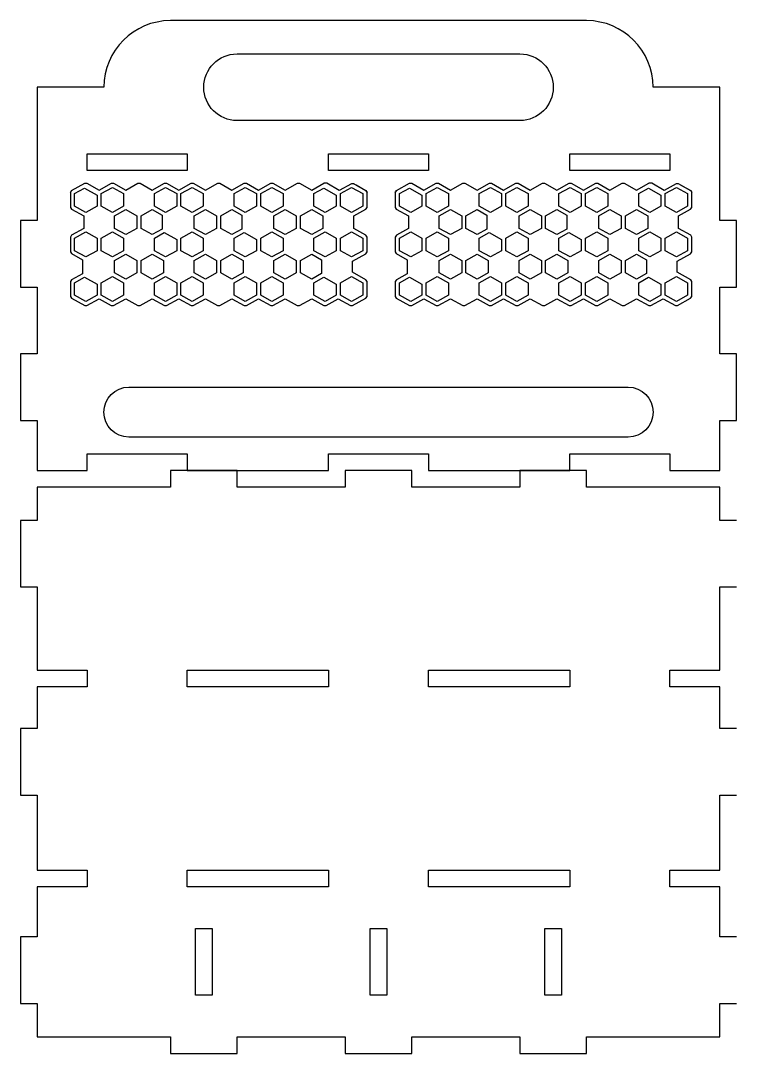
# Model space of a CAD drawing. Extents: x 922 to 2481, y 361 to 1339.
# Drawn here: x 922 to 1531, y 461 to 1339 of the extents above; entities that cross this region are included whole.
import ezdxf

# ---------------------------------------------------------------- set-up
doc = ezdxf.new("R2010")
doc.units = 0
doc.layers.add('A0105_Printing', color=7, linetype='CONTINUOUS')

msp = doc.modelspace()

# ---------------------------------------------------------------- linework, layer by layer
at = {"layer": 'A0105_Printing', "color": 1}
for points in [[(1403.597565, 1339.322867), (1049.267574, 1339.322867)], [(1105.960572, 1310.975867), (1346.905566, 1310.975867)], [(992.574575, 1282.629868), (935.881577, 1282.629868), (935.881577, 1169.243871), (921.708577, 1169.243871), (921.708577, 1112.550872), (935.881577, 1112.550872), (935.881577, 1055.857874), (921.708577, 1055.857874), (921.708577, 999.164875), (935.881577, 999.164875), (935.881577, 956.645876), (978.401576, 956.645876), (978.401576, 970.818876), (1063.440573, 970.818876), (1063.440573, 956.645876), (1183.91257, 956.645876), (1183.91257, 970.818876), (1268.952568, 970.818876), (1268.952568, 956.645876), (1389.424565, 956.645876), (1389.424565, 970.818876), (1474.463563, 970.818876), (1474.463563, 956.645876), (1516.983562, 956.645876), (1516.983562, 999.164875), (1531.156562, 999.164875), (1531.156562, 1055.857874), (1516.983562, 1055.857874), (1516.983562, 1112.550872), (1531.156562, 1112.550872)], [(1531.156562, 1112.550872), (1531.156562, 1169.243871), (1516.983562, 1169.243871), (1516.983562, 1282.629868), (1460.290563, 1282.629868)], [(1346.905566, 1254.283869), (1105.960572, 1254.283869)], [(1013.834575, 1027.511874), (1439.030564, 1027.511874)], [(1439.030564, 984.991875), (1013.834575, 984.991875)], [(1531.156962, 914.125977), (1516.983962, 914.125977), (1516.983962, 942.471976), (1403.597965, 942.471976), (1403.597965, 956.645976), (1346.904966, 956.645976), (1346.904966, 942.471976), (1254.778969, 942.471976), (1254.778969, 956.645976), (1198.08597, 956.645976), (1198.08597, 942.471976), (1105.959972, 942.471976), (1105.959972, 956.645976), (1049.266974, 956.645976), (1049.266974, 942.471976), (935.880977, 942.471976), (935.880977, 914.125977), (921.707977, 914.125977), (921.707977, 857.432979), (935.880977, 857.432979), (935.880977, 786.56698), (978.400976, 786.56698), (978.400976, 772.393981), (935.880977, 772.393981), (935.880977, 736.960982), (921.707977, 736.960982), (921.707977, 680.267983), (935.880977, 680.267983), (935.880977, 616.487985), (978.400976, 616.487985), (978.400976, 602.314985), (935.880977, 602.314985), (935.880977, 559.794986), (921.707977, 559.794986), (921.707977, 503.101987), (935.880977, 503.101987), (935.880977, 474.755988), (1049.266974, 474.755988), (1049.266974, 460.582988), (1105.959972, 460.582988), (1105.959972, 474.755988), (1198.08597, 474.755988), (1198.08597, 460.582988), (1254.778969, 460.582988), (1254.778969, 474.755988), (1346.904966, 474.755988), (1346.904966, 460.582988), (1403.597965, 460.582988), (1403.597965, 474.755988), (1516.983962, 474.755988), (1516.983962, 503.101987), (1531.156962, 503.101987)], [(1531.156962, 736.960982), (1516.983962, 736.960982), (1516.983962, 772.393981), (1474.463963, 772.393981), (1474.463963, 786.56698), (1516.983962, 786.56698), (1516.983962, 857.432979), (1531.156962, 857.432979)], [(1531.156962, 559.794986), (1516.983962, 559.794986), (1516.983962, 602.314985), (1474.463963, 602.314985), (1474.463963, 616.487985), (1516.983962, 616.487985), (1516.983962, 680.267983), (1531.156962, 680.267983)]]:
    msp.add_lwpolyline(points, dxfattribs=at)
for points in [[(1077.613573, 1282.629868)], [(978.401576, 1225.936869), (1063.440573, 1225.936869), (1063.440573, 1211.76387), (978.401576, 1211.76387)], [(1183.91257, 1225.936869), (1268.951568, 1225.936869), (1268.951568, 1211.76387), (1183.91257, 1211.76387)], [(1389.424565, 1225.936869), (1474.463563, 1225.936869), (1474.463563, 1211.76387), (1389.424565, 1211.76387)], [(986.759575, 1181.46587), (977.227576, 1176.165871), (967.695576, 1181.46587), (967.695576, 1192.13787), (976.176576, 1196.85687), (986.759575, 1190.90387)], [(990.361575, 1181.46587), (990.361575, 1192.13787), (999.818575, 1197.43787), (1009.349575, 1192.13787), (1009.349575, 1181.46587), (999.818575, 1176.165871)], [(1045.074574, 1176.165871), (1035.618574, 1181.46587), (1035.618574, 1192.13787), (1045.074574, 1197.43787), (1054.606574, 1192.13787), (1054.606574, 1181.46587)], [(1077.272573, 1192.13787), (1077.272573, 1181.46587), (1067.740573, 1176.165871), (1058.209574, 1181.46587), (1058.209574, 1192.13787), (1067.740573, 1197.43787)], [(1112.997572, 1176.165871), (1103.465572, 1181.46587), (1103.465572, 1192.13787), (1112.997572, 1197.43787), (1122.528572, 1192.13787), (1122.528572, 1181.46587)], [(1126.131572, 1181.46587), (1126.131572, 1192.13787), (1135.662572, 1197.43787), (1145.119571, 1192.13787), (1145.119571, 1181.46587), (1135.662572, 1176.165871)], [(1180.91957, 1176.165871), (1171.387571, 1181.46587), (1171.387571, 1192.13787), (1179.793571, 1196.85687), (1190.37557, 1190.90387), (1190.37557, 1181.46587)], [(1203.50957, 1176.165871), (1193.97857, 1181.46587), (1193.97857, 1192.13787), (1203.50957, 1197.43787), (1213.04157, 1192.13787), (1213.04157, 1181.46587)], [(1253.825569, 1176.165871), (1244.293569, 1181.46587), (1244.293569, 1192.13787), (1252.774569, 1196.85687), (1263.356568, 1190.90387), (1263.356568, 1181.46587)], [(1266.959568, 1181.46587), (1266.959568, 1192.13787), (1276.416568, 1197.43787), (1285.947568, 1192.13787), (1285.947568, 1181.46587), (1276.416568, 1176.165871)], [(1321.672567, 1176.165871), (1312.216567, 1181.46587), (1312.216567, 1192.13787), (1321.672567, 1197.43787), (1331.204567, 1192.13787), (1331.204567, 1181.46587)], [(1334.806567, 1181.46587), (1334.806567, 1192.13787), (1344.338566, 1197.43787), (1353.869566, 1192.13787), (1353.869566, 1181.46587), (1344.338566, 1176.165871)], [(1380.063565, 1192.13787), (1389.595565, 1197.43787), (1399.126565, 1192.13787), (1399.126565, 1181.46587), (1389.595565, 1176.165871), (1380.063565, 1181.46587)], [(1402.729565, 1181.46587), (1402.729565, 1192.13787), (1412.260565, 1197.43787), (1421.717564, 1192.13787), (1421.717564, 1181.46587), (1412.260565, 1176.165871)], [(1466.973563, 1181.46587), (1457.516564, 1176.165871), (1447.985564, 1181.46587), (1447.985564, 1192.13787), (1456.391564, 1196.85687), (1466.973563, 1190.90387)], [(1489.639563, 1181.46587), (1480.107563, 1176.165871), (1470.576563, 1181.46587), (1470.576563, 1192.13787), (1480.107563, 1197.43787), (1489.639563, 1192.13787)], [(1011.151575, 1157.217871), (1001.619575, 1162.517871), (1001.619575, 1173.189871), (1011.151575, 1178.488871), (1020.682574, 1173.189871), (1020.682574, 1162.517871)], [(1024.285574, 1162.517871), (1024.285574, 1173.189871), (1033.816574, 1178.488871), (1042.222574, 1173.770871), (1042.222574, 1161.936871), (1033.816574, 1157.217871)], [(1079.073573, 1157.217871), (1069.541573, 1162.517871), (1069.541573, 1173.189871), (1079.073573, 1178.488871), (1088.605573, 1173.189871), (1088.605573, 1162.517871)], [(1092.132573, 1162.517871), (1092.132573, 1173.189871), (1101.664572, 1178.488871), (1110.145572, 1173.770871), (1110.145572, 1161.936871), (1101.664572, 1157.217871)], [(1146.920571, 1157.217871), (1137.389572, 1162.517871), (1137.389572, 1173.189871), (1146.920571, 1178.488871), (1156.452571, 1173.189871), (1156.452571, 1162.517871)], [(1160.054571, 1162.517871), (1160.054571, 1173.189871), (1169.586571, 1178.488871), (1179.118571, 1173.189871), (1179.118571, 1162.517871), (1169.586571, 1157.217871)], [(1287.748568, 1157.217871), (1278.217568, 1162.517871), (1278.217568, 1173.189871), (1287.748568, 1178.488871), (1297.280568, 1173.189871), (1297.280568, 1162.517871)], [(1300.883567, 1162.517871), (1300.883567, 1173.189871), (1310.414567, 1178.488871), (1318.820567, 1173.770871), (1318.820567, 1161.936871), (1310.414567, 1157.217871)], [(1355.671566, 1157.217871), (1346.139566, 1162.517871), (1346.139566, 1173.189871), (1355.671566, 1178.488871), (1365.202566, 1173.189871), (1365.202566, 1162.517871)], [(1386.743565, 1173.770871), (1386.743565, 1161.936871), (1378.262566, 1157.217871), (1368.730566, 1162.517871), (1368.730566, 1173.189871), (1378.262566, 1178.488871)], [(1423.518564, 1157.217871), (1413.986565, 1162.517871), (1413.986565, 1173.189871), (1423.518564, 1178.488871), (1433.050564, 1173.189871), (1433.050564, 1162.517871)], [(1436.652564, 1162.517871), (1436.652564, 1173.189871), (1446.184564, 1178.488871), (1455.715564, 1173.189871), (1455.715564, 1162.517871), (1446.184564, 1157.217871)], [(986.759575, 1143.569871), (977.227576, 1138.269872), (967.695576, 1143.569871), (967.695576, 1154.240871), (977.227576, 1159.540871), (986.759575, 1154.240871)], [(999.818575, 1159.540871), (1009.349575, 1154.240871), (1009.349575, 1143.569871), (999.818575, 1138.269872), (990.361575, 1143.569871), (990.361575, 1154.240871)], [(1045.074574, 1138.269872), (1035.618574, 1143.569871), (1035.618574, 1154.240871), (1044.024574, 1158.959871), (1054.606574, 1153.006871), (1054.606574, 1143.569871)], [(1058.209574, 1143.569871), (1058.209574, 1154.240871), (1067.740573, 1159.540871), (1077.272573, 1154.240871), (1077.272573, 1143.569871), (1067.740573, 1138.269872)], [(1112.997572, 1138.269872), (1103.465572, 1143.569871), (1103.465572, 1154.240871), (1111.946572, 1158.959871), (1122.528572, 1153.006871), (1122.528572, 1143.569871)], [(1135.662572, 1159.540871), (1145.119571, 1154.240871), (1145.119571, 1143.569871), (1135.662572, 1138.269872), (1126.131572, 1143.569871), (1126.131572, 1154.240871)], [(1180.91957, 1138.269872), (1171.387571, 1143.569871), (1171.387571, 1154.240871), (1180.91957, 1159.540871), (1190.37557, 1154.240871), (1190.37557, 1143.569871)], [(1203.50957, 1138.269872), (1193.97857, 1143.569871), (1193.97857, 1154.240871), (1203.50957, 1159.540871), (1213.04157, 1154.240871), (1213.04157, 1143.569871)], [(1253.825569, 1138.269872), (1244.293569, 1143.569871), (1244.293569, 1154.240871), (1253.825569, 1159.540871), (1263.356568, 1154.240871), (1263.356568, 1143.569871)], [(1285.947568, 1154.240871), (1285.947568, 1143.569871), (1276.416568, 1138.269872), (1266.959568, 1143.569871), (1266.959568, 1154.240871), (1276.416568, 1159.540871)], [(1321.672567, 1138.269872), (1312.216567, 1143.569871), (1312.216567, 1154.240871), (1320.621567, 1158.959871), (1331.204567, 1153.006871), (1331.204567, 1143.569871)], [(1344.338566, 1159.540871), (1353.869566, 1154.240871), (1353.869566, 1143.569871), (1344.338566, 1138.269872), (1334.806567, 1143.569871), (1334.806567, 1154.240871)], [(1389.595565, 1138.269872), (1380.063565, 1143.569871), (1380.063565, 1154.240871), (1388.544565, 1158.959871), (1399.126565, 1153.006871), (1399.126565, 1143.569871)], [(1412.260565, 1159.540871), (1421.717564, 1154.240871), (1421.717564, 1143.569871), (1412.260565, 1138.269872), (1402.729565, 1143.569871), (1402.729565, 1154.240871)], [(1466.973563, 1143.569871), (1457.516564, 1138.269872), (1447.985564, 1143.569871), (1447.985564, 1154.240871), (1457.516564, 1159.540871), (1466.973563, 1154.240871)], [(1489.639563, 1143.569871), (1480.107563, 1138.269872), (1470.576563, 1143.569871), (1470.576563, 1154.240871), (1480.107563, 1159.540871), (1489.639563, 1154.240871)], [(1001.619575, 1135.220872), (1011.151575, 1140.592871), (1020.682574, 1135.220872), (1020.682574, 1124.620872), (1011.151575, 1119.320872), (1001.619575, 1124.620872)], [(1033.816574, 1140.592871), (1043.348574, 1135.292872), (1043.348574, 1124.620872), (1033.816574, 1119.320872), (1024.285574, 1124.620872), (1024.285574, 1135.220872)], [(1069.541573, 1124.620872), (1069.541573, 1135.292872), (1079.073573, 1140.592871), (1088.605573, 1135.220872), (1088.605573, 1124.620872), (1079.073573, 1119.320872)], [(1101.664572, 1140.592871), (1111.195572, 1135.292872), (1111.195572, 1124.620872), (1101.664572, 1119.320872), (1092.132573, 1124.620872), (1092.132573, 1135.220872)], [(1137.389572, 1124.620872), (1137.389572, 1135.220872), (1146.920571, 1140.592871), (1156.452571, 1135.292872), (1156.452571, 1124.620872), (1146.920571, 1119.320872)], [(1169.586571, 1140.592871), (1177.992571, 1135.873872), (1177.992571, 1124.039872), (1169.586571, 1119.320872), (1160.054571, 1124.620872), (1160.054571, 1135.292872)], [(1278.217568, 1124.620872), (1278.217568, 1135.220872), (1287.748568, 1140.592871), (1297.280568, 1135.220872), (1297.280568, 1124.620872), (1287.748568, 1119.320872)], [(1310.414567, 1140.592871), (1319.946567, 1135.292872), (1319.946567, 1124.620872), (1310.414567, 1119.320872), (1300.883567, 1124.620872), (1300.883567, 1135.220872)], [(1346.139566, 1124.620872), (1346.139566, 1135.292872), (1355.671566, 1140.592871), (1365.202566, 1135.220872), (1365.202566, 1124.620872), (1355.671566, 1119.320872)], [(1378.262566, 1119.320872), (1368.730566, 1124.620872), (1368.730566, 1135.220872), (1378.262566, 1140.592871), (1387.793565, 1135.292872), (1387.793565, 1124.620872)], [(1413.986565, 1124.620872), (1413.986565, 1135.220872), (1423.518564, 1140.592871), (1433.050564, 1135.292872), (1433.050564, 1124.620872), (1423.518564, 1119.320872)], [(1454.590564, 1135.873872), (1454.590564, 1124.039872), (1446.184564, 1119.320872), (1436.652564, 1124.620872), (1436.652564, 1135.292872), (1446.184564, 1140.592871)], [(986.759575, 1105.672872), (977.227576, 1100.300872), (967.695576, 1105.672872), (967.695576, 1116.271872), (976.176576, 1120.990872), (986.759575, 1115.110872)], [(990.361575, 1116.271872), (999.818575, 1121.644872), (1009.349575, 1116.271872), (1009.349575, 1105.672872), (999.818575, 1100.300872), (990.361575, 1105.672872)], [(1035.618574, 1116.271872), (1045.074574, 1121.644872), (1054.606574, 1116.271872), (1054.606574, 1105.672872), (1045.074574, 1100.300872), (1035.618574, 1105.672872)], [(1067.740573, 1121.644872), (1077.272573, 1116.271872), (1077.272573, 1105.672872), (1067.740573, 1100.372872), (1058.209574, 1105.672872), (1058.209574, 1116.271872)], [(1103.465572, 1116.271872), (1112.997572, 1121.644872), (1122.528572, 1116.271872), (1122.528572, 1110.972872), (1122.528572, 1105.672872), (1112.997572, 1100.300872), (1103.465572, 1105.672872)], [(1135.662572, 1121.644872), (1145.119571, 1116.271872), (1145.119571, 1105.672872), (1135.662572, 1100.372872), (1126.131572, 1105.672872), (1126.131572, 1116.271872)], [(1171.387571, 1116.271872), (1179.793571, 1120.990872), (1190.37557, 1115.110872), (1190.37557, 1105.672872), (1180.91957, 1100.300872), (1171.387571, 1105.672872)], [(1213.04157, 1116.271872), (1213.04157, 1105.672872), (1203.50957, 1100.300872), (1193.97857, 1105.672872), (1193.97857, 1116.271872), (1203.50957, 1121.644872)], [(1263.356568, 1115.110872), (1263.356568, 1105.672872), (1253.825569, 1100.300872), (1244.293569, 1105.672872), (1244.293569, 1116.271872), (1252.774569, 1120.990872)], [(1266.959568, 1116.271872), (1276.416568, 1121.644872), (1285.947568, 1116.271872), (1285.947568, 1105.672872), (1276.416568, 1100.300872), (1266.959568, 1105.672872)], [(1312.216567, 1116.271872), (1321.672567, 1121.644872), (1331.204567, 1116.271872), (1331.204567, 1105.672872), (1321.672567, 1100.300872), (1312.216567, 1105.672872)], [(1344.338566, 1121.644872), (1353.869566, 1116.271872), (1353.869566, 1105.672872), (1344.338566, 1100.372872), (1334.806567, 1105.672872), (1334.806567, 1116.271872)], [(1380.063565, 1116.271872), (1389.595565, 1121.644872), (1399.126565, 1116.271872), (1399.126565, 1110.972872), (1399.126565, 1105.672872), (1389.595565, 1100.300872), (1380.063565, 1105.672872)], [(1412.260565, 1121.644872), (1421.717564, 1116.271872), (1421.717564, 1105.672872), (1412.260565, 1100.372872), (1402.729565, 1105.672872), (1402.729565, 1116.271872)], [(1466.973563, 1105.672872), (1457.516564, 1100.300872), (1447.985564, 1105.672872), (1447.985564, 1116.271872), (1456.391564, 1120.990872), (1466.973563, 1115.110872)], [(1489.639563, 1105.672872), (1480.107563, 1100.300872), (1470.576563, 1105.672872), (1470.576563, 1116.271872), (1480.107563, 1121.644872), (1489.639563, 1116.271872)], [(992.574575, 1006.251875)], [(1460.290563, 1006.251875)], [(1183.91297, 772.393981), (1063.440973, 772.393981), (1063.440973, 786.56698), (1183.91297, 786.56698)], [(1389.424965, 772.393981), (1268.951968, 772.393981), (1268.951968, 786.56698), (1389.424965, 786.56698)], [(1183.91297, 602.314985), (1063.440973, 602.314985), (1063.440973, 616.487985), (1183.91297, 616.487985)], [(1389.424965, 602.314985), (1268.951968, 602.314985), (1268.951968, 616.487985), (1389.424965, 616.487985)], [(1084.699973, 510.188987), (1070.526973, 510.188987), (1070.526973, 566.881986), (1084.699973, 566.881986)], [(1233.518969, 510.188987), (1219.34597, 510.188987), (1219.34597, 566.881986), (1233.518969, 566.881986)], [(1382.337965, 510.188987), (1368.164966, 510.188987), (1368.164966, 566.881986), (1382.337965, 566.881986)]]:
    msp.add_lwpolyline(points, close=True, dxfattribs=at)
at = {"layer": 'A0105_Printing', "color": 4}
for points in [[(964.443676, 1193.66207), (965.144676, 1194.72707), (976.327676, 1200.97107), (978.128676, 1200.97107), (988.560675, 1195.16307), (998.992675, 1200.97107), (1000.793675, 1200.97107), (1011.151675, 1195.16307), (1021.583674, 1200.97107), (1023.384674, 1200.97107), (1033.817674, 1195.16307), (1044.249674, 1200.97107), (1046.050674, 1200.97107), (1056.407674, 1195.16307), (1066.839673, 1200.97107), (1068.641673, 1200.97107), (1079.073673, 1195.16307), (1089.505673, 1200.97107), (1091.306673, 1200.97107), (1101.664672, 1195.16307), (1112.096672, 1200.97107), (1113.897672, 1200.97107), (1124.329672, 1195.16307), (1134.762672, 1200.97107), (1136.563672, 1200.97107), (1146.920671, 1195.16307), (1157.352671, 1200.97107), (1159.154671, 1200.97107), (1169.586671, 1195.16307), (1180.01867, 1200.97107)], [(1207.34507, 1199.39367), (1205.23607, 1200.59567), (1203.43507, 1200.52367), (1193.00207, 1194.71467), (1182.57007, 1201.00767), (1180.01907, 1200.93467)], [(1207.34507, 1199.39367), (1205.31107, 1200.52567)], [(1215.74377, 1194.60637), (1207.34477, 1199.39337)], [(1207.34507, 1199.39367), (1215.74407, 1194.71767), (1216.64407, 1193.19367)], [(1241.041469, 1193.66207), (1241.742469, 1194.72707), (1252.925469, 1200.97107), (1254.726469, 1200.97107), (1265.158468, 1195.16307), (1275.590468, 1200.97107), (1277.391468, 1200.97107), (1287.749468, 1195.16307), (1298.181468, 1200.97107), (1299.982468, 1200.97107), (1310.415467, 1195.16307), (1320.847467, 1200.97107), (1322.648467, 1200.97107), (1333.005467, 1195.16307), (1343.437466, 1200.97107), (1345.239466, 1200.97107), (1355.671466, 1195.16307), (1366.103466, 1200.97107), (1367.904466, 1200.97107), (1378.262466, 1195.16307), (1388.694465, 1200.97107), (1390.495465, 1200.97107), (1400.927465, 1195.16307), (1411.360465, 1200.97107), (1413.161465, 1200.97107), (1423.518464, 1195.16307), (1433.950464, 1200.97107), (1435.752464, 1200.97107), (1446.184464, 1195.16307), (1456.616464, 1200.97107)], [(1483.942963, 1199.39367), (1481.833963, 1200.59567), (1480.032963, 1200.52367), (1469.599963, 1194.71467), (1459.167964, 1201.00767), (1456.616964, 1200.93467)], [(1483.942963, 1199.39367), (1481.908963, 1200.52567)], [(1492.341563, 1194.60637), (1483.942563, 1199.39337)], [(1483.942963, 1199.39367), (1492.340963, 1194.71767), (1493.241963, 1193.19367)], [(964.093676, 1193.13007), (964.093676, 1193.15407), (964.443676, 1193.66207)], [(964.093676, 1193.13007), (964.443676, 1193.66207)], [(964.093676, 1193.13007), (964.093676, 1180.45007), (964.994676, 1178.997071), (975.426676, 1173.189071), (975.426676, 1162.518071), (965.144676, 1156.782071), (964.093676, 1155.185071), (964.093676, 1142.553071), (964.994676, 1141.101071), (974.375676, 1135.874072), (974.375676, 1123.968072), (965.144676, 1118.886072), (964.093676, 1117.289072), (964.093676, 1104.656072), (964.994676, 1103.132072), (976.327676, 1096.888073), (978.128676, 1096.815073), (988.560675, 1102.696072), (998.917675, 1096.888073), (1000.718675, 1096.815073), (1011.151675, 1102.696072), (1021.508674, 1096.888073), (1023.459674, 1096.888073), (1033.817674, 1102.696072), (1044.174674, 1096.888073), (1045.975674, 1096.815073), (1056.407674, 1102.696072), (1066.839673, 1096.888073), (1068.640673, 1096.815073), (1079.073673, 1102.696072), (1089.355673, 1096.888073), (1091.382673, 1096.888073), (1101.664672, 1102.696072), (1112.096672, 1096.888073), (1113.897672, 1096.815073), (1124.329672, 1102.696072), (1134.687672, 1096.888073), (1136.488672, 1096.815073), (1146.920671, 1102.696072), (1157.277671, 1096.888073), (1159.229671, 1096.888073), (1169.586671, 1102.696072), (1179.943671, 1096.888073), (1181.74467, 1096.815073), (1192.17667, 1102.696072), (1202.60967, 1096.888073), (1204.41067, 1096.815073), (1215.59367, 1103.132072), (1216.64467, 1104.656072), (1216.64467, 1117.289072), (1215.74367, 1118.813072), (1204.26067, 1125.202072), (1204.18567, 1134.640072), (1215.59367, 1141.028071), (1216.64467, 1142.553071), (1216.64467, 1155.185071), (1215.74367, 1156.709071), (1205.31167, 1162.518071), (1205.31167, 1173.189071), (1215.59367, 1178.925071), (1216.64467, 1180.45007), (1216.64467, 1193.13007)], [(965.144276, 1194.67897), (964.443276, 1193.66197)], [(1215.74377, 1194.65477), (1216.34477, 1193.63777)], [(1215.74377, 1194.60637), (1216.34477, 1193.63737)], [(1216.34457, 1193.63747), (1216.64457, 1193.15447), (1216.64457, 1193.13047)], [(1216.34457, 1193.63747), (1216.64457, 1193.13047)], [(1240.691469, 1193.13007), (1240.691469, 1193.15407), (1241.041469, 1193.66207)], [(1240.691469, 1193.13007), (1241.041469, 1193.66207)], [(1240.691469, 1193.13007), (1240.691469, 1180.45007), (1241.592469, 1178.997071), (1252.024469, 1173.189071), (1252.024469, 1162.518071), (1241.742469, 1156.782071), (1240.691469, 1155.185071), (1240.691469, 1142.553071), (1241.592469, 1141.101071), (1250.973469, 1135.874072), (1250.973469, 1123.968072), (1241.742469, 1118.886072), (1240.691469, 1117.289072), (1240.691469, 1104.656072), (1241.592469, 1103.132072), (1252.925469, 1096.888073), (1254.726469, 1096.815073), (1265.158468, 1102.696072), (1275.515468, 1096.888073), (1277.316468, 1096.815073), (1287.749468, 1102.696072), (1298.106468, 1096.888073), (1300.057467, 1096.888073), (1310.415467, 1102.696072), (1320.772467, 1096.888073), (1322.573467, 1096.815073), (1333.005467, 1102.696072), (1343.437466, 1096.888073), (1345.238466, 1096.815073), (1355.671466, 1102.696072), (1365.953466, 1096.888073), (1367.980466, 1096.888073), (1378.262466, 1102.696072), (1388.694465, 1096.888073), (1390.495465, 1096.815073), (1400.927465, 1102.696072), (1411.285465, 1096.888073), (1413.086465, 1096.815073), (1423.518464, 1102.696072), (1433.875464, 1096.888073), (1435.827464, 1096.888073), (1446.184464, 1102.696072), (1456.541464, 1096.888073), (1458.342464, 1096.815073), (1468.774463, 1102.696072), (1479.207463, 1096.888073), (1481.008463, 1096.815073), (1492.191463, 1103.132072), (1493.242463, 1104.656072), (1493.242463, 1117.289072), (1492.341463, 1118.813072), (1480.858463, 1125.202072), (1480.783463, 1134.640072), (1492.191463, 1141.028071), (1493.242463, 1142.553071), (1493.242463, 1155.185071), (1492.341463, 1156.709071), (1481.909463, 1162.518071), (1481.909463, 1173.189071), (1492.191463, 1178.925071), (1493.242463, 1180.45007), (1493.242463, 1193.13007)], [(1241.742069, 1194.67897), (1241.041069, 1193.66197)], [(1492.341563, 1194.65477), (1492.942563, 1193.63777)], [(1492.341563, 1194.60637), (1492.942563, 1193.63737)], [(1492.942363, 1193.63747), (1493.242363, 1193.15447), (1493.242363, 1193.13047)], [(1492.942363, 1193.63747), (1493.242363, 1193.13047)]]:
    msp.add_lwpolyline(points, dxfattribs=at)
at = {"layer": 'A0105_Printing', "color": 1}
for points in [[(1049.267574, 1339.322867), (1017.956575, 1339.322867), (992.574575, 1313.940867), (992.574575, 1282.629868)], [(1460.290563, 1282.629868), (1460.290563, 1313.940867), (1434.908564, 1339.322867), (1403.597565, 1339.322867)], [(1077.613573, 1282.629868), (1077.613573, 1298.284868), (1090.304573, 1310.975867), (1105.960572, 1310.975867)], [(1346.905566, 1310.975867), (1362.560566, 1310.975867), (1375.251566, 1298.284868), (1375.251566, 1282.629868)], [(1105.960572, 1254.283869), (1090.304573, 1254.283869), (1077.613573, 1266.974868), (1077.613573, 1282.629868)], [(1375.251566, 1282.629868), (1375.251566, 1266.974868), (1362.560566, 1254.283869), (1346.905566, 1254.283869)], [(992.574575, 1006.251875), (992.574575, 1017.993875), (1002.092575, 1027.511874), (1013.834575, 1027.511874)], [(1439.030564, 1027.511874), (1450.772564, 1027.511874), (1460.290563, 1017.993875), (1460.290563, 1006.251875)], [(1013.834575, 984.991875), (1002.092575, 984.991875), (992.574575, 994.509875), (992.574575, 1006.251875)], [(1460.290563, 1006.251875), (1460.290563, 994.509875), (1450.772564, 984.991875), (1439.030564, 984.991875)]]:
    msp.add_open_spline(points, degree=3, dxfattribs=at)

doc.saveas('drawing.dxf')
